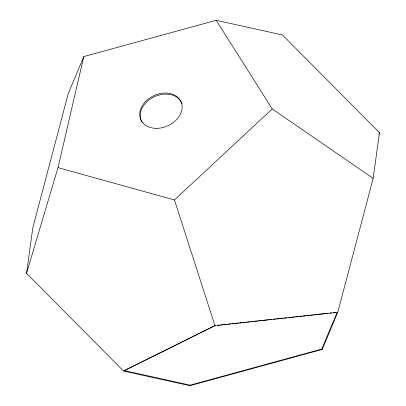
<?xml version="1.0" encoding="UTF-8"?>
<svg xmlns="http://www.w3.org/2000/svg" width="406" height="406" viewBox="0 0 406 406"><rect width="100%" height="100%" fill="white"/><g stroke="black" fill="none" stroke-linecap="round" stroke-linejoin="round"><path stroke-width="0.61" d="M26.527 273.334L32.845 227.629L68.238 93.664L83.788 56.571L216.18 20.3L282.459 34.967L379.473 132.66L373.15 178.371L337.762 312.336L322.222 349.424L189.825 385.7L123.536 371.028L26.527 273.334L58.007 167.617L83.788 56.571M322.222 349.424L322.648 347.572M378.93 134.482L379.473 132.66M337.208 312.234L321.76 349.099L190.155 385.162L124.261 370.577L215.15 325.505M58.007 167.617L174.473 199.97L272.228 108.925L373.15 178.371M123.536 371.028L214.972 325.688L337.762 312.336M217.667 325.231L219.555 325.028M220.813 324.891L223.33 324.617M224.589 324.48L227.106 324.206M228.365 324.069L230.882 323.795M232.141 323.658L234.658 323.384M235.911 323.247L238.429 322.973M239.687 322.836L242.204 322.567M243.463 322.43L245.98 322.156M247.239 322.019L249.756 321.745M251.015 321.608L253.532 321.334M254.79 321.197L257.308 320.923M258.561 320.786L261.078 320.512M262.337 320.375L268.63 319.689M269.888 319.558L271.776 319.349M273.664 319.146L275.552 318.938M276.811 318.801L279.328 318.527M280.587 318.39L283.099 318.121M284.357 317.984L286.875 317.71M288.762 317.502L290.65 317.299M291.909 317.162L294.426 316.888M295.685 316.751L298.202 316.477M299.461 316.34L301.978 316.066M303.236 315.929L305.748 315.655M307.007 315.518L309.524 315.244M310.783 315.112L313.3 314.838M314.559 314.701L317.076 314.427M318.334 314.29L324.627 313.605M325.886 313.468L327.769 313.265M329.657 313.056L331.545 312.853M333.433 312.645L335.32 312.442M216.18 20.3L272.228 108.925M174.473 199.97L214.972 325.688M142.267 122.556A22.041 16.605 -24.5 0 1 154.265 96.801A22.041 16.605 -24.5 0 1 181.989 103.946M156.137 128.342A22.041 16.605 -24.5 0 0 181.213 102.079A22.041 16.605 -24.5 0 0 145.434 101.627A22.041 16.605 -24.5 0 0 156.137 128.342"/></g></svg>
